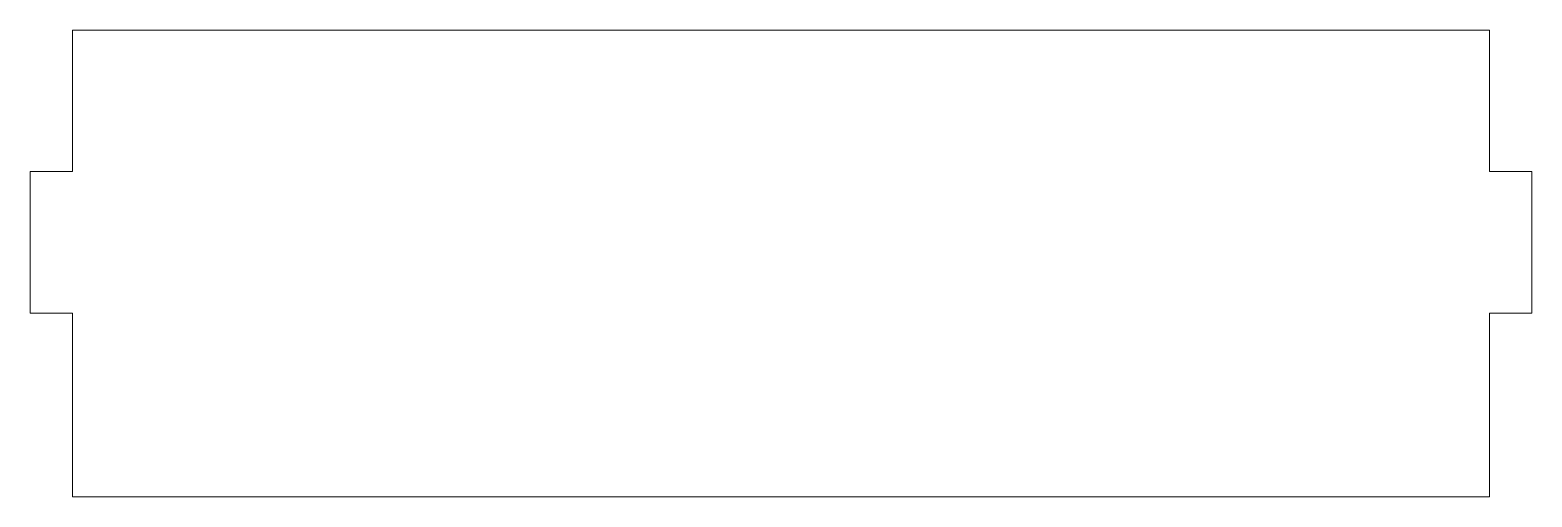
# Model space of a CAD drawing. Header units: millimetres. Extents: x 7 to 113, y 7 to 40.
import ezdxf

# ---------------------------------------------------------------- set-up
doc = ezdxf.new("R2010")
doc.units = ezdxf.units.MM
doc.layers.add('Panel', color=1, linetype='CONTINUOUS', lineweight=0)

msp = doc.modelspace()

# ---------------------------------------------------------------- linework, layer by layer
at = {"layer": 'Panel'}
for p, q in [((10, 40), (110, 40)), ((10, 40), (10, 30)), ((110, 40), (110, 30)), ((10, 30), (7, 30)), ((7, 30), (7, 20)), ((113, 30), (110, 30)), ((113, 20), (113, 30)), ((7, 20), (10, 20)), ((10, 7), (10, 20)), ((110, 20), (113, 20)), ((110, 7), (110, 20)), ((10, 7), (110, 7))]:
    msp.add_line(p, q, dxfattribs=at)

doc.saveas('drawing.dxf')
